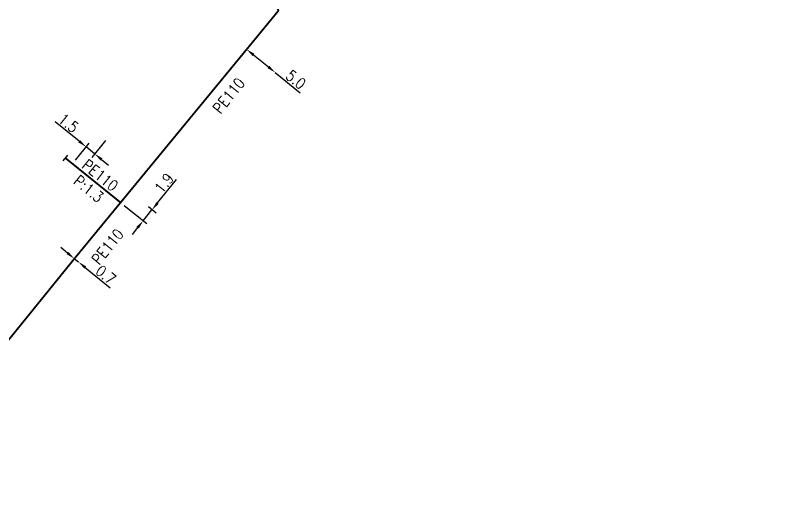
# Model space of a CAD drawing. Header units: millimetres. Extents: x 107995 to 109002, y 120994 to 122000.
# Drawn here: x 108452.8 to 108558.5, y 121199 to 121266.8 of the extents above; entities that cross this region are included whole.
import ezdxf
from ezdxf.enums import TextEntityAlignment as Align

# ---------------------------------------------------------------- set-up
doc = ezdxf.new("R2010")
doc.units = ezdxf.units.MM
doc.header["$PDMODE"] = 34
doc.linetypes.add('L_25_PE', pattern=[2000, 1000, 1000])
doc.layers.get('0').update_dxf_attribs({"linetype": 'CONTINUOUS'})
doc.layers.get('DEFPOINTS').update_dxf_attribs({"linetype": 'CONTINUOUS'})
doc.layers.add('L_150', color=1, linetype='CONTINUOUS')
doc.layers.add('L_340', color=7, linetype='CONTINUOUS')
doc.styles.add('G_ROMANS', font='ROMANS.SHX', dxfattribs={"width": 0.75})
doc.styles.get("Standard").update_dxf_attribs({"font": 'romans.shx', "width": 0.85})
doc.dimstyles.get("Standard").update_dxf_attribs({"dimtxt": 1.5, "dimasz": 1.2, "dimexe": 0.625, "dimexo": 0.625, "dimgap": 0.25, "dimtad": 1, "dimdec": 1, "dimzin": 0, "dimdsep": 46, "dimtxsty": 'Standard', "dimcen": -0.5, "dimadec": 0, "dimazin": 0, "dimtfac": 1, "dimtdec": 1, "dimtmove": 0, "dimatfit": 3, "dimfxl": 0, "dimtolj": 1, "dimtzin": 0, "dimarcsym": 0})

# ---------------------------------------------------------------- blocks, each defined once
blk = doc.blocks.new('*D768')
at = {"layer": 'DEFPOINTS', "color": 0, "linetype": 'Continuous', "transparency": 16777216}
for p in [(108484.27, 121262.23), (108488.16, 121259.09), (108488.16, 121259.09)]:
    blk.add_point(p, dxfattribs=at)
at = {"layer": 'L_150', "color": 0, "linetype": 'Continuous', "lineweight": -2, "transparency": 16777216}
for p, q in [((108485.21, 121261.48), (108487.23, 121259.85)), ((108488.16, 121259.09), (108491.56, 121256.35))]:
    blk.add_line(p, q, dxfattribs=at)
at = {"layer": 'L_150', "color": 0, "linetype": 'Continuous', "transparency": 16777216}
for points in [[(108485.33, 121261.64), (108485.08, 121261.33), (108484.27, 121262.23)], [(108487.36, 121260), (108487.1, 121259.69), (108488.16, 121259.09)]]:
    blk.add_solid(points, dxfattribs=at)
at = {"layer": 'L_150', "color": 0, "linetype": 'Continuous', "transparency": 16777216, "insert": (108490.96, 121258.12), "char_height": 1.5, "attachment_point": 5, "rotation": 321.0754}
blk.add_mtext('\\A1;5.0', dxfattribs=at)
blk = doc.blocks.new('*D769')
at = {"layer": 'DEFPOINTS', "color": 0, "linetype": 'Continuous', "transparency": 16777216}
for p in [(108467.13, 121241.42), (108471.4, 121240.42), (108472.44, 121239.59)]:
    blk.add_point(p, dxfattribs=at)
at = {"layer": 'L_150', "color": 0, "linetype": 'Continuous', "lineweight": -2, "transparency": 16777216}
for p, q in [((108472.15, 121241.36), (108474.74, 121244.57)), ((108467.62, 121241.03), (108470.69, 121238.55)), ((108471.95, 121239.98), (108470.91, 121240.82)), ((108470.21, 121238.94), (108471.4, 121240.42)), ((108469.45, 121238.01), (108468.7, 121237.08))]:
    blk.add_line(p, q, dxfattribs=at)
at = {"layer": 'L_150', "color": 0, "linetype": 'Continuous', "transparency": 16777216}
for points in [[(108472, 121241.48), (108472.31, 121241.23), (108471.4, 121240.42)], [(108469.3, 121238.14), (108469.61, 121237.88), (108470.21, 121238.94)]]:
    blk.add_solid(points, dxfattribs=at)
at = {"layer": 'L_150', "color": 0, "linetype": 'Continuous', "transparency": 16777216, "insert": (108473.05, 121244.06), "char_height": 1.5, "attachment_point": 5, "rotation": 51.1206}
blk.add_mtext('\\A1;1.9', dxfattribs=at)
blk = doc.blocks.new('*D770')
at = {"layer": 'DEFPOINTS', "color": 0, "linetype": 'Continuous', "transparency": 16777216}
for p in [(108465.47, 121250.34), (108463.6, 121248.04), (108460.58, 121246.7)]:
    blk.add_point(p, dxfattribs=at)
at = {"layer": 'L_340', "color": 0, "linetype": 'Continuous', "lineweight": -2, "transparency": 16777216}
for p, q in [((108461.51, 121249.74), (108458.26, 121252.39)), ((108460.98, 121247.19), (108462.84, 121249.47)), ((108463.6, 121248.04), (108462.44, 121248.99)), ((108465.08, 121249.85), (108463.21, 121247.55)), ((108464.54, 121247.28), (108465.47, 121246.52))]:
    blk.add_line(p, q, dxfattribs=at)
at = {"layer": 'L_340', "color": 0, "linetype": 'Continuous', "transparency": 16777216}
for points in [[(108461.64, 121249.9), (108461.38, 121249.59), (108462.44, 121248.99)], [(108464.66, 121247.44), (108464.41, 121247.13), (108463.6, 121248.04)]]:
    blk.add_solid(points, dxfattribs=at)
at = {"layer": 'L_340', "color": 0, "linetype": 'Continuous', "transparency": 16777216, "insert": (108460.05, 121252.22), "char_height": 1.5, "attachment_point": 5, "rotation": 320.8534}
blk.add_mtext('\\A1;1.5', dxfattribs=at)
blk = doc.blocks.new('*D771')
at = {"layer": 'DEFPOINTS', "color": 0, "linetype": 'Continuous', "transparency": 16777216}
for p in [(108460.85, 121233.79), (108461.4, 121233.35), (108461.4, 121233.35)]:
    blk.add_point(p, dxfattribs=at)
at = {"layer": 'L_150', "color": 0, "linetype": 'Continuous', "lineweight": -2, "transparency": 16777216}
for p, q in [((108459.92, 121234.55), (108458.99, 121235.31)), ((108460.85, 121233.79), (108461.4, 121233.35)), ((108462.33, 121232.59), (108465.71, 121229.83))]:
    blk.add_line(p, q, dxfattribs=at)
at = {"layer": 'L_150', "color": 0, "linetype": 'Continuous', "transparency": 16777216}
for points in [[(108460.05, 121234.71), (108459.8, 121234.4), (108460.85, 121233.79)], [(108462.45, 121232.75), (108462.2, 121232.44), (108461.4, 121233.35)]]:
    blk.add_solid(points, dxfattribs=at)
at = {"layer": 'L_150', "color": 0, "linetype": 'Continuous', "transparency": 16777216, "insert": (108465.12, 121231.6), "char_height": 1.5, "attachment_point": 5, "rotation": 320.7831}
blk.add_mtext('\\A1;0.7', dxfattribs=at)
blk = doc.blocks.new('L_340_07')
at = {"color": 0, "linetype": 'Continuous', "const_width": 0.25, "flags": 128}
blk.add_lwpolyline([(0, 0), (1.25, 0)], dxfattribs=at)
at = {"color": 0, "linetype": 'Continuous', "flags": 128}
blk.add_lwpolyline([(1.25, -0.5), (1.25, 0.5)], dxfattribs=at)
at = {"color": 0, "linetype": 'Continuous', "style": 'G_ROMANS', "width": 0.75, "flags": 3}
for tag, p in [('DEF_LEG', (0.72, -3.47)), ('DEF_COUP', (0.72, -5.97)), ('DEF_TYPE', (0.72, -8.47))]:
    blk.add_attdef(tag, text='', height=1.2, dxfattribs=at).set_placement(p, align=Align.MIDDLE)

msp = doc.modelspace()

# ---------------------------------------------------------------- linework, layer by layer
at = {"layer": 'L_150', "linetype": 'L_25_PE', "const_width": 0.25, "flags": 128}
msp.add_lwpolyline([(108432.68, 121199.16), (108433.22, 121199.81), (108439.57, 121207.52), (108450.53, 121221.05), (108460.85, 121233.79), (108467.13, 121241.42), (108484.5, 121262.51), (108488.52, 121267.4, 0.417667), (108488.48, 121267.75), (108482.24, 121272.77, -0.409885), (108482.2, 121273.11), (108489.69, 121282.72), (108499.48, 121295.27), (108514.08, 121313.63), (108521.77, 121323.31), (108530.53, 121334.88), (108538.34, 121344.91), (108549.09, 121358.53), (108560.15, 121372.45), (108562.59, 121375.53)], format="xyb", dxfattribs=at)
msp.add_lwpolyline([(108467.13, 121241.42), (108460.58, 121246.7)], dxfattribs=at)

# ---------------------------------------------------------------- block references
at = {"layer": 'L_340', "rotation": 141.1205852140092}
msp.add_blockref('L_340_07', (108460.58, 121246.7), dxfattribs=at)

# ---------------------------------------------------------------- texts
at = {"layer": 'L_150', "linetype": 'Continuous', "width": 0.85}
for s, rotation, p in [('PE110', 50.9897, (108480.7, 121253.35)), ('PE110', 321.1418, (108461.76, 121246.25)), ('P:1.3', 321.1418, (108460.6, 121244.09)), ('PE110', 50.9897, (108464.23, 121232.83))]:
    msp.add_text(s, height=1.5, rotation=rotation, dxfattribs=at).set_placement(p)

# ---------------------------------------------------------------- dimensions: what is measured, and where the dimension line sits
at = {"layer": 'L_150', "linetype": 'Continuous'}
for base, p1, p2, angle, picture, middle in [((108488.16, 121259.09), (108484.27, 121262.23), (108488.16, 121259.09), 141.0754, '*D768', (108490.33, 121257.34)), ((108471.4, 121240.42), (108467.13, 121241.42), (108472.44, 121239.59), 231.1206, '*D769', (108473.82, 121243.43)), ((108461.4, 121233.35), (108460.85, 121233.79), (108461.4, 121233.35), 140.7831, '*D771', (108464.48, 121230.83))]:
    dim = msp.add_linear_dim(base=base, p1=p1, p2=p2, angle=angle, dimstyle='Standard', dxfattribs=at)
    dim.commit()
    dim.dimension.update_dxf_attribs({"geometry": picture, "text_midpoint": middle, "dimtype": 160})
at = {"layer": 'L_340', "linetype": 'Continuous'}
dim = msp.add_linear_dim(base=(108463.6, 121248.04), p1=(108460.58, 121246.7), p2=(108465.47, 121250.34), angle=140.8534, dimstyle='Standard', dxfattribs=at)
dim.commit()
dim.dimension.update_dxf_attribs({"geometry": '*D770', "text_midpoint": (108459.42, 121251.44), "dimtype": 160})

doc.saveas('drawing.dxf')
